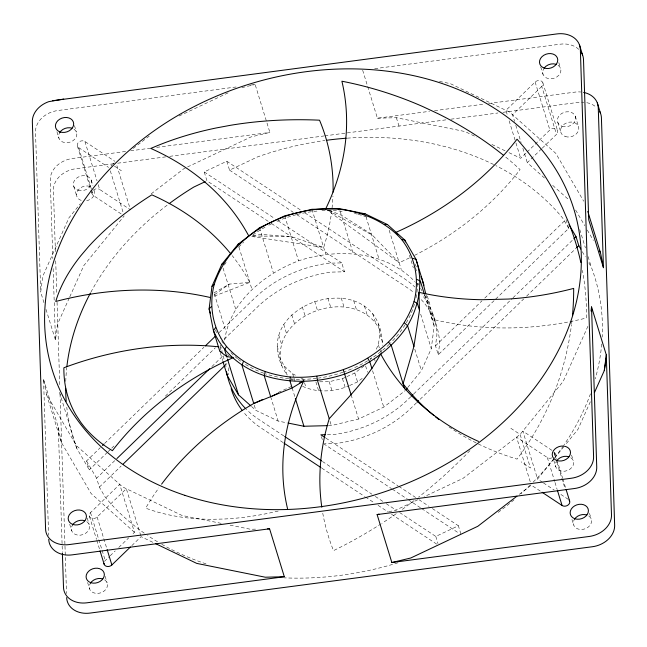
<?xml version="1.0" encoding="UTF-8"?>
<svg xmlns="http://www.w3.org/2000/svg" width="647" height="647" viewBox="0 0 647 647"><rect width="100%" height="100%" fill="white"/><g stroke="black" fill="none" stroke-linecap="round" stroke-linejoin="round"><path stroke-width="0.49" stroke-dasharray="3.23 2.43" d="M43.956 302.675L40.712 292.129L42.71 276.406L69.003 217.732L80.374 203.732M46.018 309.387L55.464 340.071L57.462 324.349L69.375 297.757M224.703 340.104C229.887 301.745 264.202 273.964 298.534 260.838C337.265 248.019 385.596 250.664 415.002 281.817M228.933 367.722L228.431 371.693A107.426 84.539 -17.1 0 0 228.593 374.718M407.691 387.553L421.399 370.666L431.282 348.628L434.161 325.991L429.843 304.3L426.915 294.781M494.065 300.669L438.254 354.718L435.512 345.813L436.903 334.895A107.426 84.539 -17.1 0 0 421.973 294.708M438.254 354.718L439.637 343.8A107.426 84.539 -17.1 0 0 420.315 298.599M279.083 356.74L284.373 366.186L287.114 375.09C239.034 303.572 382.078 259.512 382.288 345.385M281.825 365.644C267.534 312.42 358.964 282.513 380.768 332.04M376.287 349.202L378.358 344.746L379.943 333.731L378.026 323.136M381.625 349.978L381.099 353.65L380.007 350.084M220.004 350.423L220.845 347.035L222.317 348.28M69.787 296.844L83.754 265.674L124.184 215.904M587.897 326.323L563.246 381.326L520.115 434.428L463.074 478.335L424.117 496.767M590.323 401.763L577.997 429.268L565.365 444.821M111.058 165.964L112.141 164.629M542.566 482.338L537.568 479.039L553.994 458.82M554.625 458.044L564.734 445.597M370.294 359.142L371.532 357.654M107.402 452.31L89.294 469.851L86.552 460.955L100.317 447.619M104.668 443.405L203.934 347.277M219.155 332.542L254.659 298.162A107.426 84.539 -17.1 0 1 328.514 263.216L341.745 262.884L344.487 271.789L331.256 272.12A107.426 84.539 -17.1 0 0 257.393 307.066L224.064 339.343M108.13 451.614L111.025 448.808M111.753 448.104L113.929 446.001M165.373 396.174L215.37 347.762M144.249 533.16A272.913 214.764 -17.1 0 1 105.226 497.195L99.347 487.118L96.613 478.214L114.729 460.664M211.86 366.606L223.458 355.381M99.347 487.118L121.094 466.058M225.471 364.981L226.919 363.582M140.795 535.7L126.335 488.72L97.123 517.01A4.642 3.656 -17.1 0 1 90.661 517.867A4.642 3.656 -17.1 0 1 90.491 512.626L119.711 484.336L134.463 532.279L132.32 534.349M542.251 148.171L556.509 134.374L541.757 86.431A4.642 3.656 -17.1 0 0 541.588 81.19A4.642 3.656 -17.1 0 0 535.126 82.048L505.914 110.338L507.685 116.088M541.757 86.431L512.537 114.721L514.608 121.434M104.547 561.434A4.642 3.656 -17.1 0 1 105.243 560.569L109.521 556.428M110.233 555.741L115.223 550.912M118.781 547.459L128.761 537.803M508.987 152.676L520.665 158.28L526.359 152.757M527.079 152.069L549.877 129.99A4.642 3.656 -17.1 0 1 556.339 129.133A4.642 3.656 -17.1 0 1 556.509 134.374M131.826 545.631L141.086 536.662L153.654 542.704M544.459 178.014L527.289 162.664L541.539 148.867M435.512 345.813L481.902 300.895M484.797 298.081L565.979 219.47L568.721 228.375L494.785 299.965M410.837 396.716L407.933 399.522A107.426 84.539 -17.1 0 1 334.078 434.469L325.57 434.679M413.732 393.91L512.278 298.477M512.998 297.782L573.145 239.536M416.474 402.814L410.675 408.427A107.426 84.539 -17.1 0 1 336.82 443.373L324.527 443.68M420.097 399.304L523.714 298.963M526.609 296.156L575.879 248.44M112.853 164.079L114.284 162.979M133.274 148.365L149.231 136.08M151.212 193.849L183.926 168.665L186.643 167.379M328.401 425.637L331.337 425.564L358.575 419.038L383.768 407.117L405.2 390.618M519.315 494.34L531.284 485.129L541.272 491.728M346.881 376.627L354.807 372.987L363.84 366.194M349.623 385.531L357.548 381.892L362.821 377.929M214.634 294.644L229.329 284.098L249.807 282.407A275.42 216.737 -17.1 0 0 232.224 255.63M214.02 292.856L229.329 284.098M179.138 116.007L229.879 92.003M187.549 166.95L250.971 136.946L269.888 132.417L255.144 84.474L250.13 85.129M268.173 221.323L206.959 180.837L204.217 171.932L226.798 161.249L300.701 210.121M226.798 161.249L229.539 170.153L257.773 156.8A272.913 214.764 -17.1 0 1 325.012 140.48M417.768 499.767L396.029 510.054L388.459 511.866M399.676 512.553L435.795 536.436L458.375 525.752L461.117 534.657M319.683 381.811L329.202 381.681L342.481 378.657L345.999 377.031M302.578 386.316C316.925 392.972 334.345 392.009 348.741 385.935M278.307 392.405L291.959 386.251M214.286 296.124L249.807 282.407M241.897 87.644L255.144 84.474M236.106 86.981L57.745 110.54A23.227 18.278 -17.1 0 0 35.512 132.069L40.712 292.129M374.694 68.679L560.076 44.198A23.227 18.278 -17.1 0 1 578.798 49.39M125.599 151.471L72.488 158.483A23.227 18.278 -17.1 0 0 50.264 180.012L52.811 258.533M130.613 150.808L150.646 148.163M156.663 147.37L269.888 132.417M367.69 86.569L377.419 118.207L429.527 111.333M434.533 110.669L484.635 104.046M488.647 103.52L574.819 92.141A23.227 18.278 -17.1 0 1 580.755 91.987M113.678 163.74L75.65 168.762A23.227 18.278 -17.1 0 0 53.418 190.291L55.448 252.791M117.681 163.206L165.713 156.865M169.716 156.339L323.815 135.983M324.818 135.854L446.899 119.727M450.902 119.194L497.931 112.982M502.929 112.327L577.981 102.412A23.227 18.278 -17.1 0 1 583.909 102.258M252.718 235.532L261.566 234.473L291.061 236.543L323.67 247.461A280.264 220.546 -17.1 0 0 332.946 196.065M377.419 118.207L396.336 117.705L464.999 131.543L476.669 137.148M255.541 529.141L250.526 529.27L228.989 524.927M252.807 236.042L288.942 236.325M251.78 236.47L323.67 247.461M439.483 81.433L450.247 83.6L509.642 112.125L555.846 153.428L583.683 201.209M251.513 406.47L255.848 410.344L278.161 421.068L287.074 422.863M221.161 523.35L182.001 515.457L122.606 486.924L76.411 445.629L46.544 394.371L43.543 379.312L48.614 535.336M329.347 210.445L341.39 215.225L371.346 234.101L399.159 262.682A275.42 216.737 -17.1 0 0 411.201 257.045M227.234 354.782L228.973 355.583M491.93 144.483L505.396 150.953M284.373 366.186L292.67 373.845L295.364 375.179M300.734 377.856L303.419 379.191M328.272 210.445L372.931 235.54M304.907 212.895L404.003 278.436A107.426 84.539 -17.1 0 1 414.824 286.969M229.539 170.153L293.366 212.362M296.722 214.586L406.745 287.341A107.426 84.539 -17.1 0 1 413.894 292.63M204.217 171.932L274.66 218.516M278.016 220.732L341.745 262.884M271.53 223.538L344.487 271.789M91.316 188.827L78.635 147.597A4.642 3.656 -17.1 0 1 78.465 142.364A4.642 3.656 -17.1 0 1 84.919 141.507L114.883 161.321M551.956 450.361L522.816 431.096L537.568 479.039M114.462 166.166L121.418 170.768M510.831 428.29L520.115 434.428L530.435 467.983L521.159 461.853M78.635 147.597L108.599 167.411M551.77 457.922A4.642 3.656 -17.1 0 1 547.33 457.55L516.532 437.178L530.985 484.166M98.198 184.662L99.67 189.45L130.468 209.822L116.606 164.75M543.399 482.888L554.212 490.046M560.876 494.445L568.365 499.403M92.084 192.119A4.642 3.656 -17.1 0 0 93.386 195.54L121.685 214.254M325.878 438.124L397.994 485.816M398.835 486.374L415.609 497.462M418.965 499.686L429.026 506.342M432.382 508.558L458.375 525.752M323.581 443.705L391.508 488.622M392.349 489.181L407.44 499.161M408.281 499.719L420.865 508.032M421.698 508.591L459.435 533.54M283.782 435.908L258.59 419.248A107.426 84.539 -17.1 0 1 246.37 409.365M322.416 461.457L371.968 494.227M375.325 496.443L382.887 501.441M386.243 503.665L396.32 510.329M283.168 442.597L261.331 428.152A107.426 84.539 -17.1 0 1 243.968 412.64M321.794 468.137L364.625 496.467M365.466 497.017L374.702 503.131M378.066 505.347L388.143 512.012M391.5 514.236L436.854 544.224M325.643 208.973L399.159 262.682M552.675 185.357L568.349 199.373M415.73 282.464L417.897 284.397M134.463 532.279L91.154 493.572L61.295 442.313L46.544 394.371M291.263 378.924L292.646 380.193M575.652 210.057L584.767 225.698M587.298 230.041L593.372 240.466M568.721 228.375L562.85 218.29A272.913 214.764 -17.1 0 0 495.804 165.592M582.3 251.675L585.317 256.859M588.843 262.9L591.35 267.219A272.913 214.764 -17.1 0 1 602.195 337.047M420.574 288.392L422.038 290.907M424.472 295.097L429.843 304.3M86.552 460.955L96.613 478.214M59.508 392.325L76.718 448.274L89.294 469.851M414.945 264L416.66 267.656M396.336 117.705L399.628 128.001M558.814 62.638L560.545 68.234M575.288 116.185L578.45 126.456M540.722 66.932L543.019 74.405M557.771 122.348L560.933 132.619M542.825 82.695L557.568 130.637M535.126 82.048L549.877 129.99M579.777 229.596L585.422 247.922M588.091 256.608L591.35 267.219M515.788 125.267L521.094 142.526M522.865 148.284L527.289 162.664M509.157 120.884L515.651 141.984M515.942 142.938L520.665 158.28M571.568 455.116L573.291 460.721M589.482 513.33L591.204 518.934M554.851 452.965L556.622 458.715M556.913 459.677L562.518 477.89M562.817 478.853L565.769 488.436M553.913 452.415L555.684 458.173M556.865 462.007L565.122 488.857M553.759 460.349L555.773 466.883M571.956 519.492L573.687 525.097M547.33 457.55L554.705 481.522M554.997 482.476L557.059 489.189M362.676 70.264L367.391 85.606M432.584 313.205L435.318 322.109M424.715 295.299L434.161 325.991M409.462 255.274L413.304 267.761M418.027 283.127L418.617 285.044M420.679 314.167L431.282 348.628M389.179 230.251L401.261 269.532M414.792 349.178L421.399 370.666M366 216.713L378.948 258.808M379.943 333.731L382.684 342.635M372.737 313.69L375.478 322.594M340.233 211.456L353.205 253.624M378.358 344.746L379.732 349.194M435.795 536.436L437.987 543.553M364.439 306.031L367.181 314.935M374.201 358.106L375.3 361.665M353.691 300.685L356.432 309.581M372.575 370.731L383.768 407.117M365.62 365.959L367.536 372.187M341.236 298.008L343.978 306.913M311.935 209.313L325.773 254.311M354.807 372.987L357.548 381.892M327.916 298.194L330.649 307.099M351.119 394.783L358.575 419.038M342.481 378.657L345.215 387.553M314.636 301.219L317.378 310.123M284.696 215.839L298.534 260.838M329.202 381.681L331.935 390.586M302.303 306.888L305.044 315.793M330.019 421.278L331.337 425.564M315.882 381.867L318.615 390.772M291.765 314.814L294.506 323.71M259.504 227.76L273.349 272.759M321.389 436.579L322.764 441.036M304.519 382.757L306.16 388.095M283.734 324.446L286.467 333.342M292.67 373.845L293.77 377.411M294.045 378.301L295.137 381.859M278.752 335.13L281.494 344.034M292.137 387.965L295.081 397.541M277.167 346.145L279.908 355.049M238.953 247.122L251.918 289.258M270.689 396.765L278.161 421.068M223.053 268.068L235.71 309.201M254.271 405.208L255.848 410.344M214.319 293.811L225.835 331.248M226.717 356.546L227.299 358.454M215.564 329.873L216.446 332.728M220.263 345.126L222.164 351.321M220.368 353.141L222.673 360.622M110.314 170.84L123.294 213.033M84.919 141.507L97.018 180.82M74.454 125.615L76.467 132.15M91.219 180.092L92.942 185.697M91.615 189.789L93.386 195.54M77.397 146.093L90.669 189.248M90.968 190.202L92.149 194.035M56.936 131.778L58.95 138.312M73.693 186.255L76.856 196.526M97.123 517.01L107.151 549.61M90.491 512.626L105.243 560.569M89.432 516.363L96.508 539.372M96.807 540.334L99.751 549.918M87.216 518.118L89.229 524.652M105.129 576.331L107.143 582.874M43.543 379.312L58.295 427.255L61.295 442.313M69.698 524.28L71.712 530.815M87.612 582.494L89.618 589.037M425.993 294.773L432.05 319.141A275.549 216.834 -17.1 0 0 586.497 317.992A285.804 258.452 20.3 0 0 582.413 270.414M223.344 355.858L224.129 359.797M55.715 260.862L56.758 293.123M57.057 302.198L59.775 385.871M60.034 393.934L64.951 545.154M64.983 546.165L66.52 593.55M53.135 268.602L55.464 340.071M58.295 427.255L62.12 545.033M62.152 546.036L62.347 552.077M278.178 511.057A317.41 199.721 -40.9 0 1 223.725 519.031L211.601 519.29A317.41 199.721 -40.9 0 1 145.672 508.154A280.264 220.546 -17.1 0 1 158.814 487.951M414.59 255.355A275.42 216.737 -17.1 0 0 520.099 169.579A287.769 215.629 18.2 0 0 505.016 156.525M449.01 426.907A280.264 220.546 -17.1 0 0 517.018 459.111A290.018 285.133 30.7 0 0 571.495 324.624M586.764 102.671A23.227 18.278 -17.1 0 1 596.704 107.604M601.71 344.01A272.913 214.764 -17.1 0 1 595.289 378.835M590.468 393.821A272.913 214.764 -17.1 0 1 564.055 444.821M563.497 445.629A272.913 214.764 -17.1 0 1 554.649 457.704M554.026 458.505A272.913 214.764 -17.1 0 1 533.112 482.185M530.208 485.072A272.913 214.764 -17.1 0 1 520.803 493.92M514.009 499.84A272.913 214.764 -17.1 0 1 498.077 512.44M397.954 562.777A272.913 214.764 -17.1 0 1 284.292 577.852M206.013 563.852A272.913 214.764 -17.1 0 1 161.75 544.256M157.52 541.782A272.913 214.764 -17.1 0 1 147.621 535.481M76.718 448.274A272.913 214.764 -17.1 0 1 66.778 407.27M65.751 381.415A272.913 214.764 -17.1 0 1 66.762 367.48M90.928 292.129A272.913 214.764 -17.1 0 1 167.541 204.881M347.261 138.159A272.913 214.764 -17.1 0 1 494.915 165.139M225.94 366.825A107.426 84.539 -17.1 0 1 225.69 362.789M571.94 320.831A290.018 285.133 30.7 0 1 571.616 323.678M73.993 129.141A9.293 7.311 -17.1 0 1 74.858 139.065A9.293 7.311 -17.1 0 1 62.662 141.992A9.293 7.311 -17.1 0 1 59.678 132.57M94.373 190.364A9.293 7.311 -17.1 0 1 85.857 200.853M81.255 200.465A9.293 7.311 -17.1 0 1 78.222 189.894A9.293 7.311 -17.1 0 1 91.906 187.355M86.755 521.644A9.293 7.311 -17.1 0 1 87.62 531.575A9.293 7.311 -17.1 0 1 75.432 534.495A9.293 7.311 -17.1 0 1 72.44 525.081M93.217 190.307A4.642 3.656 -17.1 0 1 99.67 189.45M558.07 65.234A9.293 7.311 -17.1 0 1 558.935 75.157A9.293 7.311 -17.1 0 1 546.739 78.077A9.293 7.311 -17.1 0 1 543.755 68.663M322.764 513.192A300.588 236.543 -17.1 0 0 333.52 550.621A399.134 307.996 -50 0 0 381.132 523.811M469.965 450.619A399.134 307.996 -50 0 1 418.528 497.155M413.991 500.673A399.134 307.996 -50 0 1 400.978 510.329M396.223 513.694A399.134 307.996 -50 0 1 381.981 523.269M104.668 579.866A9.293 7.311 -17.1 0 1 105.534 589.789A9.293 7.311 -17.1 0 1 93.338 592.709A9.293 7.311 -17.1 0 1 90.354 583.295M570.824 457.712A9.293 7.311 -17.1 0 1 571.843 467.449A9.293 7.311 -17.1 0 1 559.938 470.741A9.293 7.311 -17.1 0 1 556.153 461.764M554.366 452.132A4.642 3.656 -17.1 0 1 554.487 455.836M415.584 267.729A104.523 82.25 -17.1 0 1 416.417 271.578M417.501 283.337A104.523 82.25 -17.1 0 1 415.681 299.407M414.395 304.3A104.523 82.25 -17.1 0 1 405.572 323.985M405.054 324.843A104.523 82.25 -17.1 0 1 390.731 342.821M389.284 344.253A104.523 82.25 -17.1 0 1 370.108 359.263M367.585 360.816A104.523 82.25 -17.1 0 1 352.38 368.596M351.442 368.992A104.523 82.25 -17.1 0 1 343.921 371.896M342.975 372.227A104.523 82.25 -17.1 0 1 318.405 378.115M316.432 378.374A104.523 82.25 -17.1 0 1 290.738 378.924M288.748 378.738A104.523 82.25 -17.1 0 1 265.682 373.877M263.741 373.206A104.523 82.25 -17.1 0 1 243.976 363.444M240.676 361.147A104.523 82.25 -17.1 0 1 238.282 359.32M237.498 358.689A104.523 82.25 -17.1 0 1 230.939 352.664M223.49 343.565A104.523 82.25 -17.1 0 1 220.328 338.494M224.38 265.035A104.523 82.25 -17.1 0 1 227.048 260.967M238.694 247.057A104.523 82.25 -17.1 0 1 243.636 242.382M252.775 235.047A104.523 82.25 -17.1 0 1 265.278 227.081M268.812 225.18A104.523 82.25 -17.1 0 1 272.436 223.385M277.045 221.29A104.523 82.25 -17.1 0 1 296.148 214.731M297.135 214.48A104.523 82.25 -17.1 0 1 316.957 211.076M321.947 210.712A104.523 82.25 -17.1 0 1 342.667 211.359M354.427 213.405A104.523 82.25 -17.1 0 1 357.29 214.1M358.228 214.351A104.523 82.25 -17.1 0 1 362.838 215.71M363.743 216.009A104.523 82.25 -17.1 0 1 366.655 217.02M588.73 515.926A9.293 7.311 -17.1 0 1 589.757 525.663A9.293 7.311 -17.1 0 1 577.852 528.955A9.293 7.311 -17.1 0 1 574.067 519.978M78.101 190.194A9.293 7.311 -17.1 0 0 91.591 181.969A9.293 7.311 -17.1 0 0 77.68 177.367A9.293 7.311 -17.1 0 0 78.101 190.194M562.17 126.278A9.293 7.311 -17.1 0 0 575.66 118.053A9.293 7.311 -17.1 0 0 561.758 113.451A9.293 7.311 -17.1 0 0 562.17 126.278M565.332 136.549A9.293 7.311 -17.1 0 0 578.822 128.332A9.293 7.311 -17.1 0 0 564.912 123.731A9.293 7.311 -17.1 0 0 565.332 136.549"/><path stroke-width="0.97" d="M290.147 377.007C341.454 380.525 397.355 352.186 414.072 301.478C419.596 280.022 415.382 257.199 401.755 239.616C385.466 221.25 362.142 211.723 338.106 209.038C286.799 205.52 230.89 233.858 214.173 284.567C208.649 306.023 212.863 328.846 226.49 346.428C242.779 364.795 266.111 374.322 290.147 377.007L290.066 381.253L292.137 387.965L253.745 403.493A280.264 220.546 -17.1 0 0 161.588 484.158M423.979 285.254L415.997 259.31L404.779 240.045L387.416 224.533L365.102 213.809L339.36 208.625L311.935 209.313L284.696 215.839L259.504 227.76L238.072 244.259L221.864 264.211L211.99 286.249L209.11 308.886L213.429 330.577L219.794 351.272L226.717 356.546L233.332 357.589A275.42 216.737 -17.1 0 0 112.392 450.692A317.41 166.044 -23.9 0 1 80.463 421.893L76.022 415.05A317.41 166.044 -23.9 0 1 63.867 367.771A280.264 220.546 -17.1 0 1 218.872 346.832M591.043 310.859L591.536 306.929L606.288 354.871L611.488 514.931A23.227 18.278 -17.1 0 1 589.255 536.46L391.856 562.526L377.112 514.583L378.996 514.13M594.431 392.6L604.29 370.594L606.288 354.871M433.846 415.487A280.264 220.546 -17.1 0 1 403.089 383.768L413.926 346.371L419.507 310.342L418.876 292.307A277.692 218.524 -17.1 0 0 482.047 299.723L508.202 299.06A277.692 218.524 -17.1 0 0 573.671 288.4A290.018 285.133 30.7 0 1 572.514 315.129M591.326 311.482L591.625 309.622M604.29 370.594L606.376 357.565M265.092 371.952L264.324 376.069L270.689 396.765M243.385 361.527L242.01 365.345L253.745 403.493L262.844 399.393M226.49 346.428L224.646 349.833L226.717 356.546M321.81 507.256A300.588 236.543 -17.1 0 1 329.234 418.714C347.536 398.172 367.642 378.406 380.638 353.869A275.42 216.737 -17.1 0 0 478.602 441.44M215.572 327.689L213.429 330.577C234.91 380.703 297.927 390.206 344.73 374.039C369.947 364.423 392.486 348.28 407.561 325.676C419.296 305.635 423.599 281.607 415.997 259.31L412.673 258.347M405.823 389.85L407.068 388.321M211.375 306.589L209.11 308.886L210.574 313.658M102.493 445.516L103.941 444.109M205.382 345.87L215.532 336.052M116.905 458.561L209.685 368.717M123.27 463.956L224.744 365.684M103.989 563.367A4.642 3.656 -17.1 0 0 106.925 566.416A4.642 3.656 -17.1 0 0 111.874 564.952L130.403 547.014M411.557 396.013L413.004 394.613M573.865 238.84L576.04 236.729L568.996 224.646M417.194 402.111L418.649 400.711M576.606 247.744L578.782 245.634L576.04 236.729M311.417 209.709L311.935 209.313M211.99 286.249L214.173 284.567M516.921 496.184L477.826 526.278L410.772 557.997L391.856 562.526M292.137 387.965L303.783 380.913A275.42 216.737 -17.1 0 0 287.535 508.663M221.864 264.211L223.789 263.119M272.347 395.996L278.631 392.98M299.294 383.064L303.783 380.913L301.963 381.73M205.196 181.67L193.768 187.072A272.913 214.764 -17.1 0 0 169.174 203.659M238.072 244.259L239.552 243.709M338.106 209.038L339.36 208.625M52.706 100.722L556.913 33.919A23.227 18.278 -17.1 0 1 580.343 49.423L593.582 456.709A23.227 18.278 -17.1 0 1 571.35 478.238L69.019 544.588A23.227 18.278 -17.1 0 1 45.581 529.092L32.35 121.798A23.227 18.278 -17.1 0 1 48.695 101.684L63.705 99.04M363.153 214.084L365.102 213.809M62.379 553.08L63.495 587.306A23.227 18.278 -17.1 0 0 86.924 602.802L284.324 576.736L269.581 528.793L72.181 554.859A23.227 18.278 -17.1 0 1 48.743 539.363M377.112 514.583L574.512 488.517A23.227 18.278 -17.1 0 0 596.736 466.988L591.536 306.929M259.504 227.76L260.401 227.655M288.069 423.057L303.912 426.252L327.422 425.661M325.57 434.679L320.847 434.8L325.037 437.574M267.575 528.842L269.581 528.793M284.324 576.736L265.278 577.213L196.753 563.4L155.45 543.561M384.868 224.517L387.416 224.533M401.755 239.616L404.779 240.045L405.354 241.929M416.87 279.447L420.315 280.992L424.424 294.345M220.271 351.58L222.01 352.38M414.072 301.478L417.436 303.629L419.507 310.342M542.105 492.278L562.081 505.493A4.642 3.656 -17.1 0 0 568.098 505.016A4.642 3.656 -17.1 0 0 569.117 500.074M284.623 436.466L321.575 460.907M284.001 443.146L320.952 467.587M404.464 322.926L407.561 325.676L413.926 346.371M222.956 361.552L227.275 375.575L238.492 394.832L250.785 405.823M388.693 342.336L391.354 345.619L404.674 388.912M397.881 234.683L396.101 232.289A275.42 216.737 -17.1 0 0 517.042 139.194A285.804 258.452 20.3 0 1 562.736 208.649L569.142 223.741A285.804 258.452 20.3 0 1 580.836 262.528M599.446 250.89L600.456 252.629L603.457 267.688L598.257 107.637A23.227 18.278 -17.1 0 0 583.602 92.392M578.782 245.634L580.788 249.087M367.844 358.381L369.922 362.118L371.985 368.814M420.938 276.803L422.224 279.544L425.75 293.795M343.331 369.979L351.119 394.783M579.413 44.732L582.575 55.003M597.318 102.946L600.481 113.217M587.775 211.399L600.456 252.629M603.457 267.688L588.705 219.745L583.505 59.694A23.227 18.278 -17.1 0 0 581.289 52.423M566.06 489.399L569.603 500.907M557.358 490.151L562.081 505.493M329.234 418.714L317.499 380.565L316.828 376.328M295.372 398.495L303.912 426.252M227.598 359.417L238.492 394.832M107.151 549.61L111.874 564.952M100.05 550.88L104.175 564.305M226.49 371.629L227.275 375.575M333.068 192.127A280.264 220.546 -17.1 0 0 319.529 120.188A317.41 213.47 10.5 0 0 230.332 125.324L216.211 127.96A317.41 213.47 10.5 0 0 150.824 148.438A275.42 216.737 -17.1 0 1 248.788 236.009M325.643 208.973A275.42 216.737 -17.1 0 0 341.891 81.215A287.769 215.629 18.2 0 1 423.001 106.666L438.367 113.864A287.769 215.629 18.2 0 1 503.528 155.32M230.995 254.101A275.42 216.737 -17.1 0 0 151.843 194.836A287.769 141.2 -14.7 0 0 88.493 246.693L80.746 255.808A287.769 141.2 -14.7 0 0 55.755 301.478A275.42 216.737 -17.1 0 1 210.55 297.571M599.688 111.478A23.227 18.278 -17.1 0 1 601.419 117.908L614.65 525.202A23.227 18.278 -17.1 0 1 592.417 546.731L90.087 613.081A23.227 18.278 -17.1 0 1 66.657 597.577M439.006 419.612A280.264 220.546 -17.1 0 1 435.302 416.676M66.196 401.237A272.913 214.764 -17.1 0 1 65.654 388.305M66.876 366.485A272.913 214.764 -17.1 0 1 90.443 293.026M326.97 140.213A272.913 214.764 -17.1 0 1 346.234 138.232M59.678 132.57A9.293 7.311 -17.1 0 1 72.068 128.211M544.159 68.064A9.293 7.311 -17.1 0 1 556.137 64.304M90.354 583.295A9.293 7.311 -17.1 0 1 102.736 578.936M245.69 408.678A107.426 84.539 -17.1 0 1 227.623 376.813M556.501 461.141A9.293 7.311 -17.1 0 1 568.891 456.782M574.415 519.363A9.293 7.311 -17.1 0 1 586.805 515.004M242.148 410.327A107.426 84.539 -17.1 0 1 231.149 388.637M72.44 525.081A9.293 7.311 -17.1 0 1 84.83 520.722M60.187 131.972A9.293 7.311 -17.1 0 0 73.677 123.755A9.293 7.311 -17.1 0 0 59.775 119.145A9.293 7.311 -17.1 0 0 60.187 131.972M72.949 524.482A9.293 7.311 -17.1 0 0 86.439 516.257A9.293 7.311 -17.1 0 0 72.537 511.656A9.293 7.311 -17.1 0 0 72.949 524.482M184.937 495.359A272.913 214.764 -17.1 0 0 581.257 253.818A272.913 214.764 -17.1 0 0 172.7 118.587A272.913 214.764 -17.1 0 0 184.937 495.359M90.863 582.696A9.293 7.311 -17.1 0 0 104.353 574.471A9.293 7.311 -17.1 0 0 90.443 569.87A9.293 7.311 -17.1 0 0 90.863 582.696M557.01 460.543A9.293 7.311 -17.1 0 0 570.508 452.318A9.293 7.311 -17.1 0 0 556.598 447.716A9.293 7.311 -17.1 0 0 557.01 460.543M544.264 68.064A9.293 7.311 -17.1 0 0 557.754 59.839A9.293 7.311 -17.1 0 0 543.844 55.238A9.293 7.311 -17.1 0 0 544.264 68.064M574.924 518.765A9.293 7.311 -17.1 0 0 588.414 510.54A9.293 7.311 -17.1 0 0 574.504 505.938A9.293 7.311 -17.1 0 0 574.924 518.765"/></g></svg>
